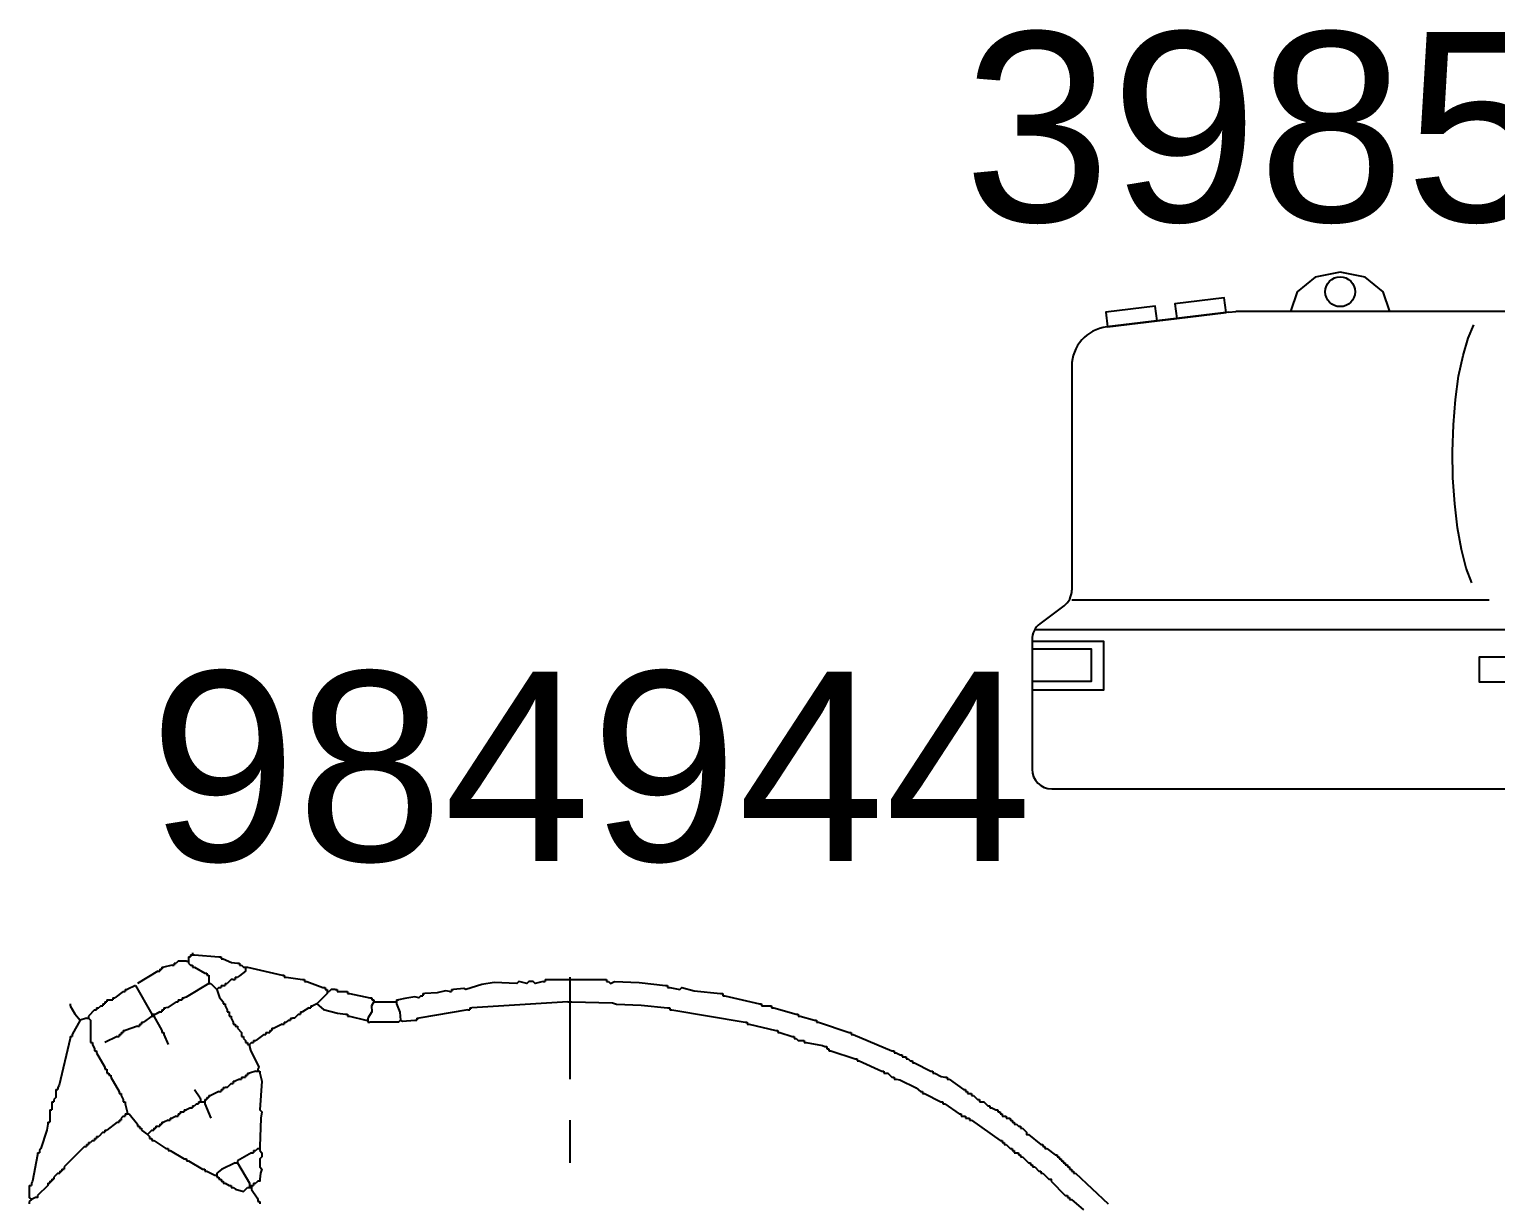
# Model space of a CAD drawing. Header units: millimetres. Extents: x -78 to 6757, y -2226 to 2184.
# Drawn here: x 1903.72 to 1950.18, y 1530.08 to 1567.25 of the extents above; entities that cross this region are included whole.
import ezdxf

# ---------------------------------------------------------------- set-up
doc = ezdxf.new("R2010")
doc.units = ezdxf.units.MM
doc.layers.add('LAYER_0', color=7, linetype='Continuous')
doc.styles.get("Standard").update_dxf_attribs({"font": 'TIMES.TTF'})
doc.linetypes.add('ZIPPED_TUBE', pattern='A,0.0001,-0.25,["~",Standard,S=1,R=0,X=-0.3,Y=-0.6],-0.25', length=0.5001)

# ---------------------------------------------------------------- blocks, each defined once
blk = doc.blocks.new('A$C31814A24')
at = {"color": 7, "linetype": 'Continuous'}
for points in [[(8.261, 35.537), (8.307, 35.537)], [(8.261, 35.537), (8.261, 35.491)], [(8.538, 35.583), (8.353, 35.583), (8.307, 35.537)], [(8.538, 35.583), (8.584, 35.583)], [(8.584, 35.675), (8.63, 35.675)], [(8.584, 35.675), (8.584, 35.629)], [(8.584, 35.629), (8.584, 35.583)], [(8.584, 35.583), (8.584, 35.537)], [(8.584, 35.537), (8.63, 35.491)], [(8.63, 35.721), (8.677, 35.721)], [(8.63, 35.721), (8.63, 35.675)], [(8.677, 35.768), (8.677, 35.721)], [(8.677, 35.721), (8.723, 35.721)], [(8.723, 35.721), (9.276, 35.675)], [(9.276, 35.675), (9.323, 35.675)], [(9.323, 35.675), (9.323, 35.629)], [(9.323, 35.629), (9.369, 35.629)], [(9.369, 35.629), (9.557, 35.553), (9.692, 35.537)], [(9.692, 35.537), (9.738, 35.537)], [(9.738, 35.537), (9.738, 35.491)], [(7.892, 35.352), (7.43, 35.075)], [(7.892, 35.352), (7.938, 35.352)], [(7.938, 35.398), (7.984, 35.398)], [(7.938, 35.398), (7.938, 35.352)], [(7.984, 35.445), (8.03, 35.445)], [(7.984, 35.445), (7.984, 35.398)], [(8.215, 35.491), (8.03, 35.445)], [(8.215, 35.491), (8.261, 35.491)], [(8.63, 35.491), (8.677, 35.491)], [(8.677, 35.491), (8.677, 35.445)], [(8.677, 35.445), (8.723, 35.445)], [(8.723, 35.445), (8.953, 35.306)], [(8.953, 35.306), (9, 35.306)], [(9, 35.306), (9, 35.26)], [(9, 35.26), (9.046, 35.26)], [(9.046, 35.26), (9.046, 35.214)], [(9.046, 35.214), (9.046, 35.121)], [(9.646, 35.214), (9.692, 35.214)], [(9.646, 35.214), (9.646, 35.168)], [(9.876, 35.398), (9.876, 35.352), (9.743, 35.251), (9.692, 35.214)], [(9.738, 35.491), (9.784, 35.491)], [(9.784, 35.491), (9.83, 35.445)], [(9.83, 35.445), (9.876, 35.445)], [(9.876, 35.445), (9.923, 35.445)], [(9.876, 35.445), (9.876, 35.398)], [(9.923, 35.445), (10.707, 35.26)], [(10.707, 35.26), (10.753, 35.26)], [(10.753, 35.26), (10.753, 35.214)], [(10.753, 35.214), (10.799, 35.214)], [(10.799, 35.214), (11.169, 35.168)], [(17.215, 35.214), (17.215, 35.168)], [(7.107, 34.891), (6.923, 34.752)], [(7.107, 34.891), (7.154, 34.891)], [(7.154, 34.937), (7.2, 34.937)], [(7.154, 34.937), (7.154, 34.891)], [(7.384, 35.029), (7.2, 34.937)], [(7.384, 35.029), (7.753, 34.383)], [(9.046, 35.075), (8.533, 34.761), (8.492, 34.752)], [(9.046, 35.121), (9.046, 35.075)], [(9.046, 35.075), (9.092, 35.075)], [(9.092, 35.075), (9.23, 34.937)], [(9.276, 34.983), (9.23, 34.937)], [(9.23, 34.937), (9.287, 34.759), (9.369, 34.66)], [(9.276, 34.983), (9.323, 34.983)], [(9.323, 35.029), (9.369, 35.029)], [(9.323, 35.029), (9.323, 34.983)], [(9.369, 35.029), (9.415, 35.029)], [(9.415, 35.075), (9.461, 35.075)], [(9.415, 35.075), (9.415, 35.029)], [(9.6, 35.168), (9.553, 35.168), (9.461, 35.075)], [(9.6, 35.168), (9.646, 35.168)], [(11.169, 35.168), (11.215, 35.168)], [(11.215, 35.168), (11.215, 35.121)], [(11.215, 35.121), (11.261, 35.121)], [(11.261, 35.121), (11.63, 34.983)], [(11.723, 34.845), (11.492, 34.614)], [(11.63, 34.983), (11.676, 34.983)], [(11.676, 34.983), (11.676, 34.937)], [(11.676, 34.937), (11.723, 34.937)], [(11.723, 34.937), (11.723, 34.891)], [(11.723, 34.891), (11.769, 34.891)], [(11.723, 34.891), (11.723, 34.845)], [(11.907, 34.937), (11.815, 34.937), (11.769, 34.891)], [(11.907, 34.937), (11.953, 34.937)], [(11.953, 34.937), (11.953, 34.891)], [(11.953, 34.891), (11.999, 34.891)], [(11.999, 34.891), (12.138, 34.891)], [(12.138, 34.891), (12.184, 34.891)], [(12.184, 34.891), (12.184, 34.845)], [(12.184, 34.845), (12.23, 34.845)], [(12.23, 34.845), (12.692, 34.752)], [(13.892, 34.845), (13.938, 34.845)], [(13.892, 34.845), (13.892, 34.798)], [(14.492, 34.891), (14.404, 34.905), (14.212, 34.864), (13.938, 34.845)], [(14.492, 34.891), (14.538, 34.891)], [(14.538, 34.937), (14.584, 34.937)], [(14.538, 34.937), (14.538, 34.891)], [(16.615, 35.121), (16.43, 35.075), (16.384, 35.121), (16.292, 35.121), (16.245, 35.075), (16.061, 35.121), (16.015, 35.075), (15.507, 35.098), (15.227, 35.048), (14.861, 34.937), (14.815, 34.96), (14.584, 34.937)], [(16.615, 35.121), (16.661, 35.121)], [(16.661, 35.168), (16.707, 35.168)], [(16.661, 35.168), (16.661, 35.121)], [(16.707, 35.168), (17.168, 35.168)], [(17.168, 35.168), (17.215, 35.168)], [(17.215, 35.168), (17.261, 35.168)], [(17.215, 35.168), (17.215, 35.121)], [(17.215, 35.121), (17.215, 34.706)], [(17.261, 35.168), (17.999, 35.168)], [(17.999, 35.168), (18.045, 35.168)], [(18.045, 35.168), (18.045, 35.121)], [(18.045, 35.121), (18.091, 35.121)], [(18.091, 35.121), (18.138, 35.075), (18.23, 35.121), (18.787, 35.094), (19.384, 35.029)], [(19.384, 35.029), (19.43, 35.029)], [(19.43, 35.029), (19.43, 34.983)], [(19.43, 34.983), (19.476, 34.983)], [(19.476, 34.983), (19.707, 34.937), (19.753, 34.983), (20.033, 34.91), (20.63, 34.845)], [(20.63, 34.845), (20.676, 34.845)], [(20.676, 34.845), (20.676, 34.798)], [(5.907, 34.614), (5.907, 34.568)], [(5.907, 34.568), (6.011, 34.391), (6.138, 34.245)], [(6.507, 34.521), (6.554, 34.521)], [(6.507, 34.521), (6.507, 34.475)], [(6.6, 34.568), (6.554, 34.521)], [(6.6, 34.568), (6.646, 34.568)], [(6.646, 34.614), (6.692, 34.614)], [(6.646, 34.614), (6.646, 34.568)], [(6.692, 34.66), (6.738, 34.66)], [(6.692, 34.66), (6.692, 34.614)], [(6.738, 34.706), (6.784, 34.706)], [(6.738, 34.706), (6.738, 34.66)], [(6.784, 34.706), (6.83, 34.706)], [(6.83, 34.706), (6.877, 34.706)], [(6.877, 34.752), (6.923, 34.752)], [(6.877, 34.752), (6.877, 34.706)], [(8.03, 34.521), (8.077, 34.521)], [(8.03, 34.521), (8.03, 34.475)], [(8.307, 34.66), (8.118, 34.531), (8.077, 34.521)], [(8.307, 34.66), (8.353, 34.66)], [(8.353, 34.706), (8.4, 34.706)], [(8.353, 34.706), (8.353, 34.66)], [(8.4, 34.706), (8.446, 34.706)], [(8.446, 34.752), (8.492, 34.752)], [(8.446, 34.752), (8.446, 34.706)], [(9.369, 34.66), (9.369, 34.614)], [(9.369, 34.614), (9.415, 34.614)], [(9.415, 34.614), (9.415, 34.568)], [(9.415, 34.568), (9.461, 34.475)], [(11.307, 34.521), (11.169, 34.429)], [(11.307, 34.521), (11.353, 34.521)], [(11.353, 34.568), (11.399, 34.568)], [(11.353, 34.568), (11.353, 34.521)], [(11.492, 34.614), (11.399, 34.568)], [(11.492, 34.614), (11.639, 34.486), (11.957, 34.401), (12.138, 34.383)], [(12.784, 34.66), (12.729, 34.572), (12.738, 34.429), (12.646, 34.291)], [(12.692, 34.752), (12.738, 34.752)], [(12.738, 34.752), (12.738, 34.706)], [(12.738, 34.706), (12.784, 34.706)], [(12.784, 34.706), (12.784, 34.66)], [(12.784, 34.66), (12.83, 34.66)], [(12.83, 34.66), (13.246, 34.66)], [(13.246, 34.66), (13.292, 34.66)], [(13.292, 34.706), (13.338, 34.706)], [(13.292, 34.706), (13.292, 34.66)], [(13.292, 34.66), (13.292, 34.614)], [(13.292, 34.614), (13.366, 34.426), (13.384, 34.245)], [(13.846, 34.798), (13.799, 34.752), (13.707, 34.775), (13.48, 34.734), (13.338, 34.706)], [(13.846, 34.798), (13.892, 34.798)], [(14.953, 34.521), (14.999, 34.521)], [(14.953, 34.521), (14.953, 34.475)], [(17.168, 34.66), (14.999, 34.521)], [(17.168, 34.66), (17.215, 34.66)], [(17.215, 34.706), (17.215, 34.66)], [(17.215, 34.66), (17.261, 34.66)], [(17.215, 34.66), (17.215, 34.614)], [(17.215, 34.614), (17.215, 32.906)], [(17.261, 34.66), (18.183, 34.638), (18.271, 34.605), (18.833, 34.586), (19.43, 34.521)], [(19.43, 34.521), (19.476, 34.521)], [(19.476, 34.521), (19.476, 34.475)], [(20.676, 34.798), (20.722, 34.798)], [(20.722, 34.798), (21.507, 34.614)], [(21.507, 34.614), (21.553, 34.614)], [(21.553, 34.614), (21.553, 34.568)], [(21.553, 34.568), (21.599, 34.568)], [(21.599, 34.568), (21.737, 34.568)], [(21.737, 34.568), (21.784, 34.568)], [(21.784, 34.568), (21.784, 34.521)], [(21.784, 34.521), (21.83, 34.521)], [(21.83, 34.521), (22.337, 34.383)], [(6.138, 34.245), (5.954, 33.922)], [(6.277, 34.291), (6.138, 34.245)], [(6.277, 34.291), (6.323, 34.291)], [(6.461, 34.475), (6.323, 34.337)], [(6.323, 34.337), (6.323, 34.291)], [(6.323, 34.291), (6.369, 34.245), (6.369, 33.783)], [(6.461, 34.475), (6.507, 34.475)], [(7.523, 34.198), (7.569, 34.198)], [(7.523, 34.198), (7.523, 34.152)], [(7.753, 34.337), (7.569, 34.198)], [(7.753, 34.383), (7.8, 34.383)], [(7.753, 34.383), (7.753, 34.337)], [(7.753, 34.337), (7.8, 34.337)], [(7.8, 34.383), (7.846, 34.383)], [(7.8, 34.383), (7.8, 34.337)], [(7.8, 34.337), (7.984, 34.014)], [(7.938, 34.429), (7.846, 34.383)], [(7.938, 34.429), (7.984, 34.429)], [(7.984, 34.475), (8.03, 34.475)], [(7.984, 34.475), (7.984, 34.429)], [(9.461, 34.475), (9.461, 34.429)], [(9.461, 34.429), (9.507, 34.429)], [(9.507, 34.429), (9.507, 34.383)], [(9.507, 34.383), (9.507, 34.337)], [(9.507, 34.337), (9.553, 34.337)], [(9.553, 34.337), (9.553, 34.291)], [(9.553, 34.291), (9.6, 34.198)], [(9.6, 34.198), (9.6, 34.152)], [(10.753, 34.198), (10.799, 34.198)], [(10.753, 34.198), (10.753, 34.152)], [(10.846, 34.245), (10.799, 34.198)], [(10.846, 34.245), (10.892, 34.245)], [(10.892, 34.291), (10.938, 34.291)], [(10.892, 34.291), (10.892, 34.245)], [(11.076, 34.383), (10.984, 34.291), (10.938, 34.291)], [(11.076, 34.383), (11.123, 34.383)], [(11.123, 34.429), (11.169, 34.429)], [(11.123, 34.429), (11.123, 34.383)], [(12.138, 34.383), (12.184, 34.383)], [(12.184, 34.383), (12.184, 34.337)], [(12.184, 34.337), (12.23, 34.337)], [(12.23, 34.337), (12.599, 34.245)], [(12.599, 34.245), (12.646, 34.245)], [(12.646, 34.291), (12.646, 34.245)], [(12.646, 34.245), (12.646, 34.198)], [(12.646, 34.198), (12.692, 34.198)], [(13.384, 34.245), (13.338, 34.198), (12.692, 34.198)], [(13.384, 34.245), (13.43, 34.221), (13.707, 34.245)], [(13.707, 34.245), (13.753, 34.245)], [(13.753, 34.291), (13.799, 34.291)], [(13.753, 34.291), (13.753, 34.245)], [(14.907, 34.475), (13.799, 34.291)], [(14.907, 34.475), (14.953, 34.475)], [(19.476, 34.475), (19.522, 34.475)], [(19.522, 34.475), (21.184, 34.198)], [(21.184, 34.198), (21.23, 34.198)], [(21.23, 34.198), (21.23, 34.152)], [(22.337, 34.383), (22.384, 34.383)], [(22.384, 34.383), (22.384, 34.337)], [(22.384, 34.337), (22.43, 34.337)], [(22.43, 34.337), (22.753, 34.245)], [(22.753, 34.245), (22.799, 34.245)], [(22.799, 34.245), (22.799, 34.198)], [(22.799, 34.198), (22.845, 34.198)], [(22.845, 34.198), (23.537, 33.968)], [(5.907, 33.875), (5.954, 33.875)], [(5.907, 33.875), (5.907, 33.829)], [(5.954, 33.922), (5.954, 33.875)], [(6.969, 33.875), (6.692, 33.737)], [(6.969, 33.875), (7.015, 33.875)], [(7.015, 33.922), (7.061, 33.922)], [(7.015, 33.922), (7.015, 33.875)], [(7.061, 33.968), (7.107, 33.968)], [(7.061, 33.968), (7.061, 33.922)], [(7.107, 34.014), (7.154, 34.014)], [(7.107, 34.014), (7.107, 33.968)], [(7.43, 34.106), (7.154, 34.014)], [(7.43, 34.106), (7.477, 34.106)], [(7.477, 34.152), (7.523, 34.152)], [(7.477, 34.152), (7.477, 34.106)], [(7.984, 34.014), (7.984, 33.968)], [(7.984, 33.968), (8.03, 33.968)], [(8.03, 33.968), (8.03, 33.922)], [(8.03, 33.922), (8.123, 33.691)], [(9.6, 34.152), (9.646, 34.152)], [(9.646, 34.152), (9.646, 34.106)], [(9.646, 34.106), (9.692, 34.106)], [(9.692, 34.106), (9.692, 34.06)], [(9.692, 34.06), (9.784, 33.968), (9.784, 33.922)], [(9.784, 33.922), (9.784, 33.875)], [(9.784, 33.875), (9.83, 33.875)], [(9.83, 33.875), (9.83, 33.829)], [(10.292, 33.922), (10.107, 33.783)], [(10.292, 33.922), (10.338, 33.922)], [(10.338, 33.968), (10.384, 33.968)], [(10.338, 33.968), (10.338, 33.922)], [(10.384, 33.968), (10.43, 33.968)], [(10.43, 34.014), (10.476, 34.014)], [(10.43, 34.014), (10.43, 33.968)], [(10.476, 34.06), (10.523, 34.06)], [(10.476, 34.06), (10.476, 34.014)], [(10.707, 34.152), (10.523, 34.06)], [(10.707, 34.152), (10.753, 34.152)], [(21.23, 34.152), (21.276, 34.152)], [(21.276, 34.152), (21.876, 34.014)], [(21.876, 34.014), (21.922, 34.014)], [(21.922, 34.014), (21.922, 33.968)], [(21.922, 33.968), (21.968, 33.968)], [(21.968, 33.968), (22.245, 33.875)], [(22.245, 33.875), (22.291, 33.875)], [(22.291, 33.875), (22.291, 33.829)], [(23.537, 33.968), (23.584, 33.968)], [(23.584, 33.968), (23.584, 33.922)], [(23.584, 33.922), (23.63, 33.922)], [(23.63, 33.922), (24.507, 33.552)], [(5.907, 33.829), (5.66, 32.772), (5.631, 32.722)], [(6.369, 33.783), (6.369, 33.737)], [(6.369, 33.737), (6.415, 33.737)], [(6.415, 33.737), (6.415, 33.691)], [(6.415, 33.691), (6.461, 33.598)], [(6.461, 33.598), (6.461, 33.552)], [(6.461, 33.552), (6.507, 33.552)], [(6.507, 33.552), (6.507, 33.506)], [(9.83, 33.829), (9.876, 33.783)], [(9.876, 33.783), (9.876, 33.737)], [(9.876, 33.737), (9.923, 33.737)], [(9.923, 33.737), (9.923, 33.691)], [(9.923, 33.691), (9.969, 33.691)], [(10.015, 33.737), (9.969, 33.691)], [(9.969, 33.691), (9.969, 33.645)], [(9.969, 33.645), (9.987, 33.562), (10.176, 33.183), (10.153, 33.137)], [(10.015, 33.737), (10.061, 33.737)], [(10.061, 33.783), (10.107, 33.783)], [(10.061, 33.783), (10.061, 33.737)], [(22.291, 33.829), (22.337, 33.829)], [(22.337, 33.829), (22.384, 33.783), (22.476, 33.783)], [(22.476, 33.783), (22.522, 33.783)], [(22.522, 33.783), (22.522, 33.737)], [(22.522, 33.737), (22.568, 33.737)], [(22.568, 33.737), (22.933, 33.674), (22.984, 33.645)], [(22.984, 33.645), (23.03, 33.645)], [(23.03, 33.645), (23.03, 33.598)], [(23.03, 33.598), (23.076, 33.598)], [(23.076, 33.598), (23.076, 33.552)], [(23.076, 33.552), (23.122, 33.552)], [(23.122, 33.552), (23.676, 33.368)], [(24.507, 33.552), (24.553, 33.552)], [(24.553, 33.552), (24.553, 33.506)], [(6.507, 33.506), (6.692, 33.183)], [(23.676, 33.368), (23.722, 33.368)], [(23.722, 33.368), (23.722, 33.322)], [(23.722, 33.322), (23.768, 33.322)], [(23.768, 33.322), (24.276, 33.091)], [(24.553, 33.506), (24.599, 33.506)], [(24.599, 33.506), (24.691, 33.46)], [(24.691, 33.46), (24.737, 33.46)], [(24.737, 33.46), (24.737, 33.414)], [(24.737, 33.414), (24.783, 33.414)], [(24.783, 33.414), (24.83, 33.414)], [(24.83, 33.414), (24.83, 33.368)], [(24.83, 33.368), (24.876, 33.368)], [(24.876, 33.368), (24.922, 33.322)], [(24.922, 33.322), (24.968, 33.322)], [(24.968, 33.322), (24.968, 33.275)], [(24.968, 33.275), (25.014, 33.275)], [(25.014, 33.275), (25.383, 33.091)], [(6.692, 33.183), (6.692, 33.137)], [(6.692, 33.137), (6.738, 33.137)], [(6.738, 33.137), (6.738, 33.091)], [(6.738, 33.091), (6.738, 33.045)], [(6.738, 33.045), (6.784, 33.045)], [(6.784, 33.045), (6.784, 32.998)], [(6.784, 32.998), (6.83, 32.998)], [(6.83, 32.998), (6.83, 32.952)], [(6.83, 32.952), (7.015, 32.629)], [(9.6, 32.86), (9.646, 32.86)], [(9.6, 32.86), (9.6, 32.814)], [(9.738, 32.906), (9.646, 32.86)], [(9.738, 32.906), (9.784, 32.906)], [(9.784, 32.952), (9.83, 32.952)], [(9.784, 32.952), (9.784, 32.906)], [(9.83, 32.952), (9.876, 32.952)], [(9.876, 32.998), (9.923, 32.998)], [(9.876, 32.998), (9.876, 32.952)], [(9.923, 33.045), (9.969, 33.045)], [(9.923, 33.045), (9.923, 32.998)], [(10.107, 33.091), (9.969, 33.045)], [(10.107, 33.091), (10.153, 33.091)], [(10.153, 33.137), (10.153, 33.091)], [(10.153, 33.091), (10.2, 33.091)], [(10.2, 33.091), (10.2, 33.045)], [(10.2, 33.045), (10.246, 32.86), (10.2, 32.214), (10.246, 32.168), (10.221, 32.028), (10.2, 31.383)], [(24.276, 33.091), (24.322, 33.091)], [(24.322, 33.091), (24.322, 33.045)], [(24.322, 33.045), (24.368, 33.045)], [(24.368, 33.045), (24.414, 33.045), (24.507, 32.952)], [(24.507, 32.952), (24.553, 32.952)], [(24.553, 32.952), (24.553, 32.906)], [(24.553, 32.906), (24.599, 32.906)], [(24.599, 32.906), (24.687, 32.892), (25.053, 32.711), (25.153, 32.629)], [(25.383, 33.091), (25.43, 33.091)], [(25.43, 33.091), (25.43, 33.045)], [(25.43, 33.045), (25.476, 33.045)], [(25.476, 33.045), (25.619, 32.966), (25.706, 32.952)], [(25.706, 32.952), (25.753, 32.952)], [(25.753, 32.952), (25.753, 32.906)], [(25.753, 32.906), (25.799, 32.906)], [(25.799, 32.906), (26.122, 32.675)], [(5.584, 32.629), (5.584, 32.491), (5.538, 32.445)], [(5.584, 32.675), (5.631, 32.675)], [(5.584, 32.675), (5.584, 32.629)], [(5.631, 32.722), (5.631, 32.675)], [(7.015, 32.629), (7.015, 32.583)], [(7.015, 32.583), (7.061, 32.583)], [(7.061, 32.583), (7.061, 32.537)], [(7.061, 32.537), (7.107, 32.445)], [(8.723, 32.675), (8.852, 32.486), (8.861, 32.445)], [(9.046, 32.537), (9.092, 32.537)], [(9.046, 32.537), (9.046, 32.491)], [(9.276, 32.629), (9.092, 32.537)], [(9.276, 32.629), (9.323, 32.629)], [(9.323, 32.675), (9.369, 32.675)], [(9.323, 32.675), (9.323, 32.629)], [(9.369, 32.722), (9.415, 32.722)], [(9.369, 32.722), (9.369, 32.675)], [(9.553, 32.814), (9.461, 32.722), (9.415, 32.722)], [(9.553, 32.814), (9.6, 32.814)], [(25.153, 32.629), (25.199, 32.629)], [(25.199, 32.629), (25.199, 32.583)], [(25.199, 32.583), (25.245, 32.583)], [(25.245, 32.583), (25.614, 32.398)], [(26.122, 32.675), (26.168, 32.675)], [(26.168, 32.675), (26.168, 32.629)], [(26.168, 32.629), (26.214, 32.629)], [(26.214, 32.629), (26.214, 32.583)], [(26.214, 32.583), (26.26, 32.583)], [(26.26, 32.583), (26.306, 32.583)], [(26.306, 32.583), (26.306, 32.537)], [(26.306, 32.537), (26.353, 32.537)], [(26.353, 32.537), (26.445, 32.445)], [(5.446, 32.214), (5.492, 32.214)], [(5.446, 32.214), (5.446, 32.168)], [(5.492, 32.398), (5.538, 32.398)], [(5.492, 32.398), (5.492, 32.352)], [(5.492, 32.352), (5.492, 32.26)], [(5.492, 32.26), (5.492, 32.214)], [(5.538, 32.445), (5.538, 32.398)], [(7.107, 32.445), (7.107, 32.398)], [(7.107, 32.398), (7.154, 32.398)], [(7.154, 32.398), (7.154, 32.352)], [(7.154, 32.352), (7.2, 32.168)], [(8.492, 32.214), (8.538, 32.214)], [(8.492, 32.214), (8.492, 32.168)], [(8.63, 32.26), (8.538, 32.214)], [(8.63, 32.26), (8.677, 32.26)], [(8.677, 32.306), (8.723, 32.306)], [(8.677, 32.306), (8.677, 32.26)], [(8.769, 32.352), (8.723, 32.306)], [(8.769, 32.352), (8.815, 32.352)], [(8.815, 32.398), (8.861, 32.398)], [(8.815, 32.398), (8.815, 32.352)], [(8.861, 32.445), (8.861, 32.398)], [(8.861, 32.398), (8.907, 32.398)], [(8.907, 32.398), (8.953, 32.398)], [(8.953, 32.445), (9, 32.445)], [(8.953, 32.445), (8.953, 32.398)], [(8.953, 32.398), (8.953, 32.352)], [(8.953, 32.352), (9.092, 32.029)], [(9, 32.491), (9.046, 32.491)], [(9, 32.491), (9, 32.445)], [(25.614, 32.398), (25.66, 32.398)], [(25.66, 32.398), (25.66, 32.352)], [(25.66, 32.352), (25.706, 32.352)], [(25.706, 32.352), (26.03, 32.122)], [(26.445, 32.445), (26.491, 32.445)], [(26.491, 32.445), (26.491, 32.398)], [(26.491, 32.398), (26.537, 32.398)], [(26.537, 32.398), (26.583, 32.398), (26.676, 32.306)], [(26.676, 32.306), (26.722, 32.306)], [(26.722, 32.306), (26.722, 32.26)], [(26.722, 32.26), (26.768, 32.26)], [(26.768, 32.26), (26.86, 32.214)], [(26.86, 32.214), (26.906, 32.214)], [(26.906, 32.214), (26.906, 32.168)], [(5.4, 31.891), (5.383, 31.756), (5.247, 31.342), (5.215, 31.291)], [(5.4, 31.937), (5.446, 31.937)], [(5.4, 31.937), (5.4, 31.891)], [(5.446, 32.168), (5.446, 31.983)], [(5.446, 31.983), (5.446, 31.937)], [(6.969, 31.937), (6.738, 31.752)], [(6.969, 31.937), (7.015, 31.937)], [(7.015, 31.983), (7.061, 31.983)], [(7.015, 31.983), (7.015, 31.937)], [(7.107, 32.075), (7.061, 32.029)], [(7.061, 32.029), (7.061, 31.983)], [(7.107, 32.075), (7.154, 32.075)], [(7.154, 32.122), (7.2, 32.122)], [(7.154, 32.122), (7.154, 32.075)], [(7.2, 32.168), (7.2, 32.122)], [(7.2, 32.122), (7.246, 32.122)], [(7.246, 32.122), (7.43, 31.891)], [(7.43, 31.891), (7.43, 31.845)], [(7.938, 31.891), (7.984, 31.891)], [(7.938, 31.891), (7.938, 31.845)], [(7.984, 31.937), (8.03, 31.937)], [(7.984, 31.937), (7.984, 31.891)], [(8.123, 31.983), (8.03, 31.937)], [(8.123, 31.983), (8.169, 31.983)], [(8.169, 32.029), (8.215, 32.029)], [(8.169, 32.029), (8.169, 31.983)], [(8.307, 32.075), (8.215, 32.029)], [(8.307, 32.075), (8.353, 32.075)], [(8.353, 32.122), (8.4, 32.122)], [(8.353, 32.122), (8.353, 32.075)], [(8.4, 32.168), (8.446, 32.168)], [(8.4, 32.168), (8.4, 32.122)], [(8.446, 32.168), (8.492, 32.168)], [(17.215, 31.983), (17.215, 31.014)], [(26.03, 32.122), (26.076, 32.122)], [(26.076, 32.122), (26.076, 32.075)], [(26.076, 32.075), (26.122, 32.075)], [(26.122, 32.075), (26.168, 32.075)], [(26.168, 32.075), (26.168, 32.029)], [(26.168, 32.029), (26.214, 32.029)], [(26.214, 32.029), (26.26, 32.029)], [(26.26, 32.029), (26.26, 31.983)], [(26.26, 31.983), (26.306, 31.983)], [(26.306, 31.983), (26.953, 31.522)], [(26.906, 32.168), (26.953, 32.168)], [(26.953, 32.168), (26.953, 32.122)], [(26.953, 32.122), (26.999, 32.122)], [(26.999, 32.122), (26.999, 32.075)], [(26.999, 32.075), (27.045, 32.075)], [(27.045, 32.075), (27.091, 32.075)], [(27.091, 32.075), (27.091, 32.029)], [(27.091, 32.029), (27.137, 32.029)], [(27.137, 32.029), (27.183, 32.029)], [(27.183, 32.029), (27.183, 31.983)], [(27.183, 31.983), (27.23, 31.983)], [(27.23, 31.983), (27.23, 31.937)], [(27.23, 31.937), (27.276, 31.937)], [(27.276, 31.937), (27.276, 31.891)], [(27.276, 31.891), (27.322, 31.891)], [(27.322, 31.891), (27.368, 31.845)], [(6.461, 31.568), (6.507, 31.568)], [(6.461, 31.568), (6.461, 31.522)], [(6.507, 31.614), (6.554, 31.614)], [(6.507, 31.614), (6.507, 31.568)], [(6.646, 31.706), (6.554, 31.614)], [(6.646, 31.706), (6.692, 31.706)], [(6.692, 31.752), (6.738, 31.752)], [(6.692, 31.752), (6.692, 31.706)], [(7.43, 31.845), (7.477, 31.845)], [(7.477, 31.845), (7.477, 31.799)], [(7.477, 31.799), (7.523, 31.799)], [(7.523, 31.799), (7.523, 31.752)], [(7.523, 31.752), (7.661, 31.66)], [(7.753, 31.752), (7.661, 31.66)], [(7.661, 31.66), (7.707, 31.614)], [(7.707, 31.614), (7.707, 31.568)], [(7.707, 31.568), (7.753, 31.568)], [(7.753, 31.752), (7.8, 31.752)], [(7.753, 31.568), (7.753, 31.522)], [(7.8, 31.799), (7.846, 31.799)], [(7.8, 31.799), (7.8, 31.752)], [(7.846, 31.845), (7.892, 31.845)], [(7.846, 31.845), (7.846, 31.799)], [(7.892, 31.845), (7.938, 31.845)], [(27.368, 31.845), (27.414, 31.845)], [(27.414, 31.845), (27.414, 31.799)], [(27.414, 31.799), (27.46, 31.799)], [(27.46, 31.799), (27.553, 31.706)], [(27.553, 31.706), (27.553, 31.66), (27.599, 31.66)], [(27.599, 31.66), (27.876, 31.429)], [(5.169, 31.199), (5.059, 30.602), (5.031, 30.552)], [(5.169, 31.245), (5.215, 31.245)], [(5.169, 31.245), (5.169, 31.199)], [(5.215, 31.291), (5.215, 31.245)], [(6.23, 31.383), (5.769, 30.922)], [(6.23, 31.383), (6.277, 31.383)], [(6.277, 31.429), (6.323, 31.429)], [(6.277, 31.429), (6.277, 31.383)], [(6.323, 31.475), (6.369, 31.475)], [(6.323, 31.475), (6.323, 31.429)], [(6.415, 31.522), (6.369, 31.475)], [(6.415, 31.522), (6.461, 31.522)], [(7.753, 31.522), (7.8, 31.522)], [(7.8, 31.522), (8.077, 31.337)], [(8.077, 31.337), (8.123, 31.337)], [(8.123, 31.337), (8.123, 31.291)], [(8.123, 31.291), (8.169, 31.291)], [(8.169, 31.291), (8.492, 31.106)], [(10.015, 31.245), (9.692, 31.06)], [(10.015, 31.245), (10.061, 31.245)], [(10.061, 31.291), (10.107, 31.291)], [(10.061, 31.291), (10.061, 31.245)], [(10.153, 31.337), (10.107, 31.291)], [(10.153, 31.337), (10.2, 31.337)], [(10.2, 31.383), (10.2, 31.337)], [(10.2, 31.337), (10.2, 31.291)], [(10.2, 31.291), (10.246, 31.245), (10.246, 31.152), (10.2, 31.106), (10.2, 30.922), (10.246, 30.875), (10.216, 30.779), (10.2, 30.645)], [(26.953, 31.522), (26.999, 31.522)], [(26.999, 31.522), (26.999, 31.475)], [(26.999, 31.475), (27.045, 31.475)], [(27.045, 31.475), (27.045, 31.429)], [(27.045, 31.429), (27.091, 31.429)], [(27.091, 31.429), (27.183, 31.337)], [(27.183, 31.337), (27.23, 31.337)], [(27.23, 31.337), (27.23, 31.291)], [(27.23, 31.291), (27.276, 31.291)], [(27.276, 31.291), (27.276, 31.245)], [(27.276, 31.245), (27.322, 31.245)], [(27.322, 31.245), (27.368, 31.245)], [(27.368, 31.245), (27.368, 31.199)], [(27.368, 31.199), (27.414, 31.199)], [(27.414, 31.199), (27.414, 31.152)], [(27.876, 31.429), (27.922, 31.429)], [(27.922, 31.429), (27.922, 31.383)], [(27.922, 31.383), (27.968, 31.383)], [(27.968, 31.383), (27.968, 31.337)], [(27.968, 31.337), (28.014, 31.337)], [(28.014, 31.337), (28.199, 31.199)], [(28.199, 31.199), (28.245, 31.199)], [(28.245, 31.199), (28.245, 31.152)], [(5.723, 30.875), (5.769, 30.875)], [(5.723, 30.875), (5.723, 30.829)], [(5.769, 30.922), (5.769, 30.875)], [(8.492, 31.106), (8.538, 31.106)], [(8.538, 31.106), (8.538, 31.06)], [(8.538, 31.06), (8.584, 31.06)], [(8.584, 31.06), (8.907, 30.875)], [(8.907, 30.875), (8.953, 30.875)], [(8.953, 30.875), (8.953, 30.829)], [(9.646, 31.014), (9.33, 30.865), (9.23, 30.783)], [(9.646, 31.014), (9.692, 31.014)], [(9.692, 31.06), (9.692, 31.014)], [(9.692, 31.014), (9.969, 30.552)], [(27.414, 31.152), (27.46, 31.152)], [(27.46, 31.152), (27.599, 31.014)], [(27.599, 31.014), (27.645, 31.014)], [(27.645, 31.014), (27.645, 30.968)], [(27.645, 30.968), (27.691, 30.968)], [(27.691, 30.968), (27.691, 30.922)], [(27.691, 30.922), (27.737, 30.922)], [(27.737, 30.922), (27.829, 30.829)], [(28.245, 31.152), (28.291, 31.152)], [(28.291, 31.152), (28.291, 31.106)], [(28.291, 31.106), (28.337, 31.106)], [(28.337, 31.106), (28.337, 31.06)], [(28.337, 31.06), (28.383, 31.06)], [(28.383, 31.06), (28.383, 31.014)], [(28.383, 31.014), (28.429, 31.014)], [(28.429, 31.014), (28.429, 30.968)], [(28.429, 30.968), (28.476, 30.968)], [(28.476, 30.968), (28.476, 30.922)], [(28.476, 30.922), (28.522, 30.922)], [(28.522, 30.922), (28.522, 30.875)], [(28.522, 30.875), (28.568, 30.875)], [(28.568, 30.875), (28.568, 30.829)], [(5.031, 30.552), (5.031, 30.506)], [(5.4, 30.552), (5.446, 30.552)], [(5.4, 30.552), (5.4, 30.506)], [(5.446, 30.599), (5.492, 30.599)], [(5.446, 30.599), (5.446, 30.552)], [(5.492, 30.645), (5.538, 30.645)], [(5.492, 30.645), (5.492, 30.599)], [(5.631, 30.783), (5.538, 30.691)], [(5.538, 30.691), (5.538, 30.645)], [(5.631, 30.783), (5.677, 30.783)], [(5.677, 30.829), (5.723, 30.829)], [(5.677, 30.829), (5.677, 30.783)], [(8.953, 30.829), (9, 30.829)], [(9, 30.829), (9.184, 30.737)], [(9.184, 30.737), (9.23, 30.737)], [(9.23, 30.783), (9.23, 30.737)], [(9.23, 30.737), (9.23, 30.691)], [(9.23, 30.691), (9.276, 30.691)], [(9.276, 30.691), (9.276, 30.645)], [(9.276, 30.645), (9.323, 30.645)], [(9.323, 30.645), (9.323, 30.599)], [(9.323, 30.599), (9.369, 30.599)], [(9.369, 30.599), (9.369, 30.552)], [(9.369, 30.552), (9.415, 30.552)], [(9.415, 30.552), (9.507, 30.506)], [(9.969, 30.552), (9.969, 30.506)], [(10.061, 30.552), (10.107, 30.552)], [(10.061, 30.552), (10.061, 30.506)], [(10.153, 30.599), (10.107, 30.552)], [(10.2, 30.645), (10.2, 30.599), (10.153, 30.599)], [(27.829, 30.829), (27.876, 30.829)], [(27.876, 30.829), (27.876, 30.783)], [(27.876, 30.783), (27.922, 30.783)], [(27.922, 30.783), (28.06, 30.645)], [(28.06, 30.645), (28.106, 30.645), (28.106, 30.599)], [(28.106, 30.599), (28.429, 30.276)], [(28.568, 30.829), (28.614, 30.829)], [(28.614, 30.829), (28.614, 30.783)], [(28.614, 30.783), (28.66, 30.783)], [(28.66, 30.783), (29.399, 30.091)], [(4.984, 30.506), (5.031, 30.506)], [(4.984, 30.506), (4.984, 30.46)], [(4.984, 30.46), (4.984, 30.229), (5.031, 30.183)], [(5.123, 30.229), (5.031, 30.183)], [(5.169, 30.276), (5.169, 30.229), (5.123, 30.229)], [(5.4, 30.506), (5.169, 30.276)], [(9.507, 30.506), (9.553, 30.506)], [(9.553, 30.506), (9.553, 30.46)], [(9.553, 30.46), (9.6, 30.46)], [(9.6, 30.46), (9.65, 30.423), (9.83, 30.368), (9.923, 30.46)], [(9.923, 30.46), (9.969, 30.46)], [(9.969, 30.506), (10.015, 30.506)], [(9.969, 30.506), (9.969, 30.46)], [(9.969, 30.46), (10.015, 30.46)], [(10.015, 30.506), (10.061, 30.506)], [(10.015, 30.506), (10.015, 30.46)], [(10.015, 30.46), (10.015, 30.414)], [(10.015, 30.414), (10.144, 30.225), (10.153, 30.183)], [(28.429, 30.276), (28.476, 30.276)], [(28.476, 30.276), (28.476, 30.229)], [(28.476, 30.229), (28.522, 30.229)], [(28.522, 30.229), (28.522, 30.183)], [(5.031, 30.183), (4.984, 30.137)], [(4.984, 30.137), (4.984, 30.091)], [(10.153, 30.183), (10.153, 30.137)], [(10.153, 30.137), (10.2, 30.137)], [(10.2, 30.137), (10.2, 30.091)], [(28.522, 30.183), (28.568, 30.183)], [(28.568, 30.183), (28.845, 29.952)]]:
    blk.add_lwpolyline(points, dxfattribs=at)
blk = doc.blocks.new('418000670')
at = {"layer": 'LAYER_0', "color": 7, "linetype": 'Continuous', "xscale": 1.400000000000006, "yscale": 1.399999999999999, "zscale": 1.4}
blk.add_blockref('A$C31814A24', (121.627, 24.318), dxfattribs=at)
at = {"layer": 'LAYER_0', "color": 7, "linetype": 'Continuous', "insert": (132.407, 83.306), "char_height": 6, "width": 590.65797, "attachment_point": 1}
blk.add_mtext('{\\fArial|b0|i0|c0|p32;984944}', dxfattribs=at)
blk = doc.blocks.new('A$C2AD854F0')
at = {"layer": 'LAYER_0', "color": 7}
for points in [[(17.995, 24.005), (17.665, 25.005), (16.745, 25.735), (15.495, 25.995), (14.245, 25.735), (13.335, 25.005), (12.995, 24.005)], [(40.235, 26.495), (33.235, 26.495)], [(34.735, 24.495), (38.735, 24.495), (38.735, 26.495), (34.735, 26.495), (34.735, 24.495)], [(34.735, 24.495), (35.185, 26.495)], [(38.735, 24.495), (38.295, 26.495)], [(32.235, 25.495), (32.235, 24.495)], [(41.235, 24.495), (41.235, 25.495)], [(7.277, 23.665), (9.759, 23.955), (9.67, 24.705), (7.187, 24.405), (7.277, 23.665)], [(30.475, 24.495), (30.475, 8.495)], [(32.235, 24.495), (30.475, 24.495)], [(32.235, 24.495), (32.235, 23.495)], [(34.735, 24.495), (38.735, 24.495)], [(34.735, 23.495), (34.735, 24.495)], [(38.735, 24.495), (34.735, 24.495)], [(38.735, 24.495), (34.735, 24.495)], [(38.735, 24.495), (38.735, 23.495)], [(41.235, 23.495), (41.235, 24.495)], [(41.995, 24.495), (41.235, 24.495)], [(3.802, 23.245), (6.284, 23.535), (6.195, 24.285), (3.713, 23.985), (3.802, 23.245)], [(9.897, 23.975), (3.754, 23.235)], [(6.284, 23.535), (7.277, 23.665)], [(9.897, 23.975), (10.255, 24.005)], [(12.995, 24.005), (10.255, 24.005)], [(17.995, 24.005), (12.995, 24.005)], [(28.525, 24.005), (17.995, 24.005)], [(28.995, 24.005), (28.995, 8.995)], [(29.425, 24.215), (29.575, 24.285)], [(22.125, 10.365), (21.835, 11.095), (21.595, 12.035), (21.395, 13.125), (21.255, 14.345), (21.165, 15.645), (21.145, 16.975), (21.195, 18.305), (21.295, 19.585), (21.455, 20.765), (21.675, 21.805), (21.935, 22.675), (22.225, 23.345)], [(42.995, 9.495), (42.995, 23.495)], [(1.999, 21.255), (1.999, 9.995)], [(1.599, 9.205), (0.399, 8.295)], [(22.995, 9.495), (1.999, 9.495)], [(28.525, 8.995), (25.995, 8.995)], [(27.725, 8.995), (27.725, 7.645)], [(32.235, 8.495), (32.235, 9.495)], [(34.735, 9.495), (34.735, 8.495)], [(38.735, 8.505), (38.735, 9.495)], [(41.235, 9.495), (41.235, 8.495)], [(29.425, 8.785), (29.575, 8.715)], [(32.235, 8.495), (30.475, 8.495)], [(32.235, 7.495), (32.235, 8.495)], [(34.735, 8.495), (38.735, 8.495), (38.735, 6.495), (34.735, 6.495), (34.735, 8.495)], [(34.735, 8.495), (35.185, 6.495)], [(34.735, 8.495), (38.735, 8.495)], [(38.735, 8.495), (34.735, 8.495)], [(38.735, 8.495), (34.735, 8.495)], [(38.735, 8.495), (38.295, 6.495)], [(41.995, 8.495), (41.235, 8.495)], [(41.235, 8.495), (41.235, 7.495)], [(0, 7.505), (0, 1)], [(0, 7.415), (0, 4.985), (3.606, 4.985), (3.606, 7.415), (0, 7.415)], [(24.995, 1), (24.995, 8.005), (0.132, 8.005)], [(24.995, 8.005), (0.149, 8.005)], [(24.995, 8.005), (24.995, 1)], [(0, 7.025), (0, 5.415), (2.998, 5.415), (2.998, 7.025), (0, 7.025)], [(24.995, 6.645), (24.995, 5.375), (22.495, 5.375), (22.495, 6.645), (24.995, 6.645)], [(26.725, 6.645), (24.995, 6.645)], [(40.235, 6.495), (33.235, 6.495)], [(1, 0), (23.995, 0)]]:
    blk.add_lwpolyline(points, dxfattribs=at)
for centre in [(15.495, 25.005), (26.305, 7.825)]:
    blk.add_circle(centre, 0.75, dxfattribs=at)
for centre, radius, start, end in [((33.235, 25.495), 1, 90, 180), ((40.235, 25.495), 1, 0, 90), ((30.475, 22.495), 2, 90, 116.67), ((41.995, 23.495), 1, 0, 90), ((28.525, 25.995), 2, 270, 296.46), ((3.999, 21.255), 2, 97.062, 180), ((1, 9.995), 1, 306.86, 0), ((25.995, 8.005), 1, 90, 180), ((28.525, 7.005), 2, 63.325, 90), ((41.995, 9.495), 1, 270, 0), ((1, 7.505), 1, 126.94, 180), ((30.475, 10.495), 2, 243.43, 270), ((26.725, 7.645), 1, 270, 0), ((33.235, 7.495), 1, 180, 270), ((40.235, 7.495), 1, 270, 0), ((1, 1), 1, 180, 270), ((23.995, 1), 1, 270, 0)]:
    blk.add_arc(centre, radius, start, end, dxfattribs=at)
blk = doc.blocks.new('418629900')
at = {"layer": 'LAYER_0', "color": 7, "linetype": 'Continuous', "xscale": 0.6300000000000026, "yscale": 0.629999999999999, "zscale": 0.63}
blk.add_blockref('A$C2AD854F0', (150.914, 104.819), dxfattribs=at)
at = {"layer": 'LAYER_0', "color": 7, "linetype": 'Continuous', "insert": (148.742, 128.798), "char_height": 6, "width": 590.65797, "attachment_point": 1}
blk.add_mtext('{\\fArial|b0|i0|c1|p0;\\C256;3985621}', dxfattribs=at)

msp = doc.modelspace()

# ---------------------------------------------------------------- block references
at = {"linetype": 'ZIPPED_TUBE'}
for name, p in [('418629900', (1784.573, 1438.368)), ('418000670', (1775.112, 1463.6))]:
    msp.add_blockref(name, p, dxfattribs=at)

doc.saveas('drawing.dxf')
